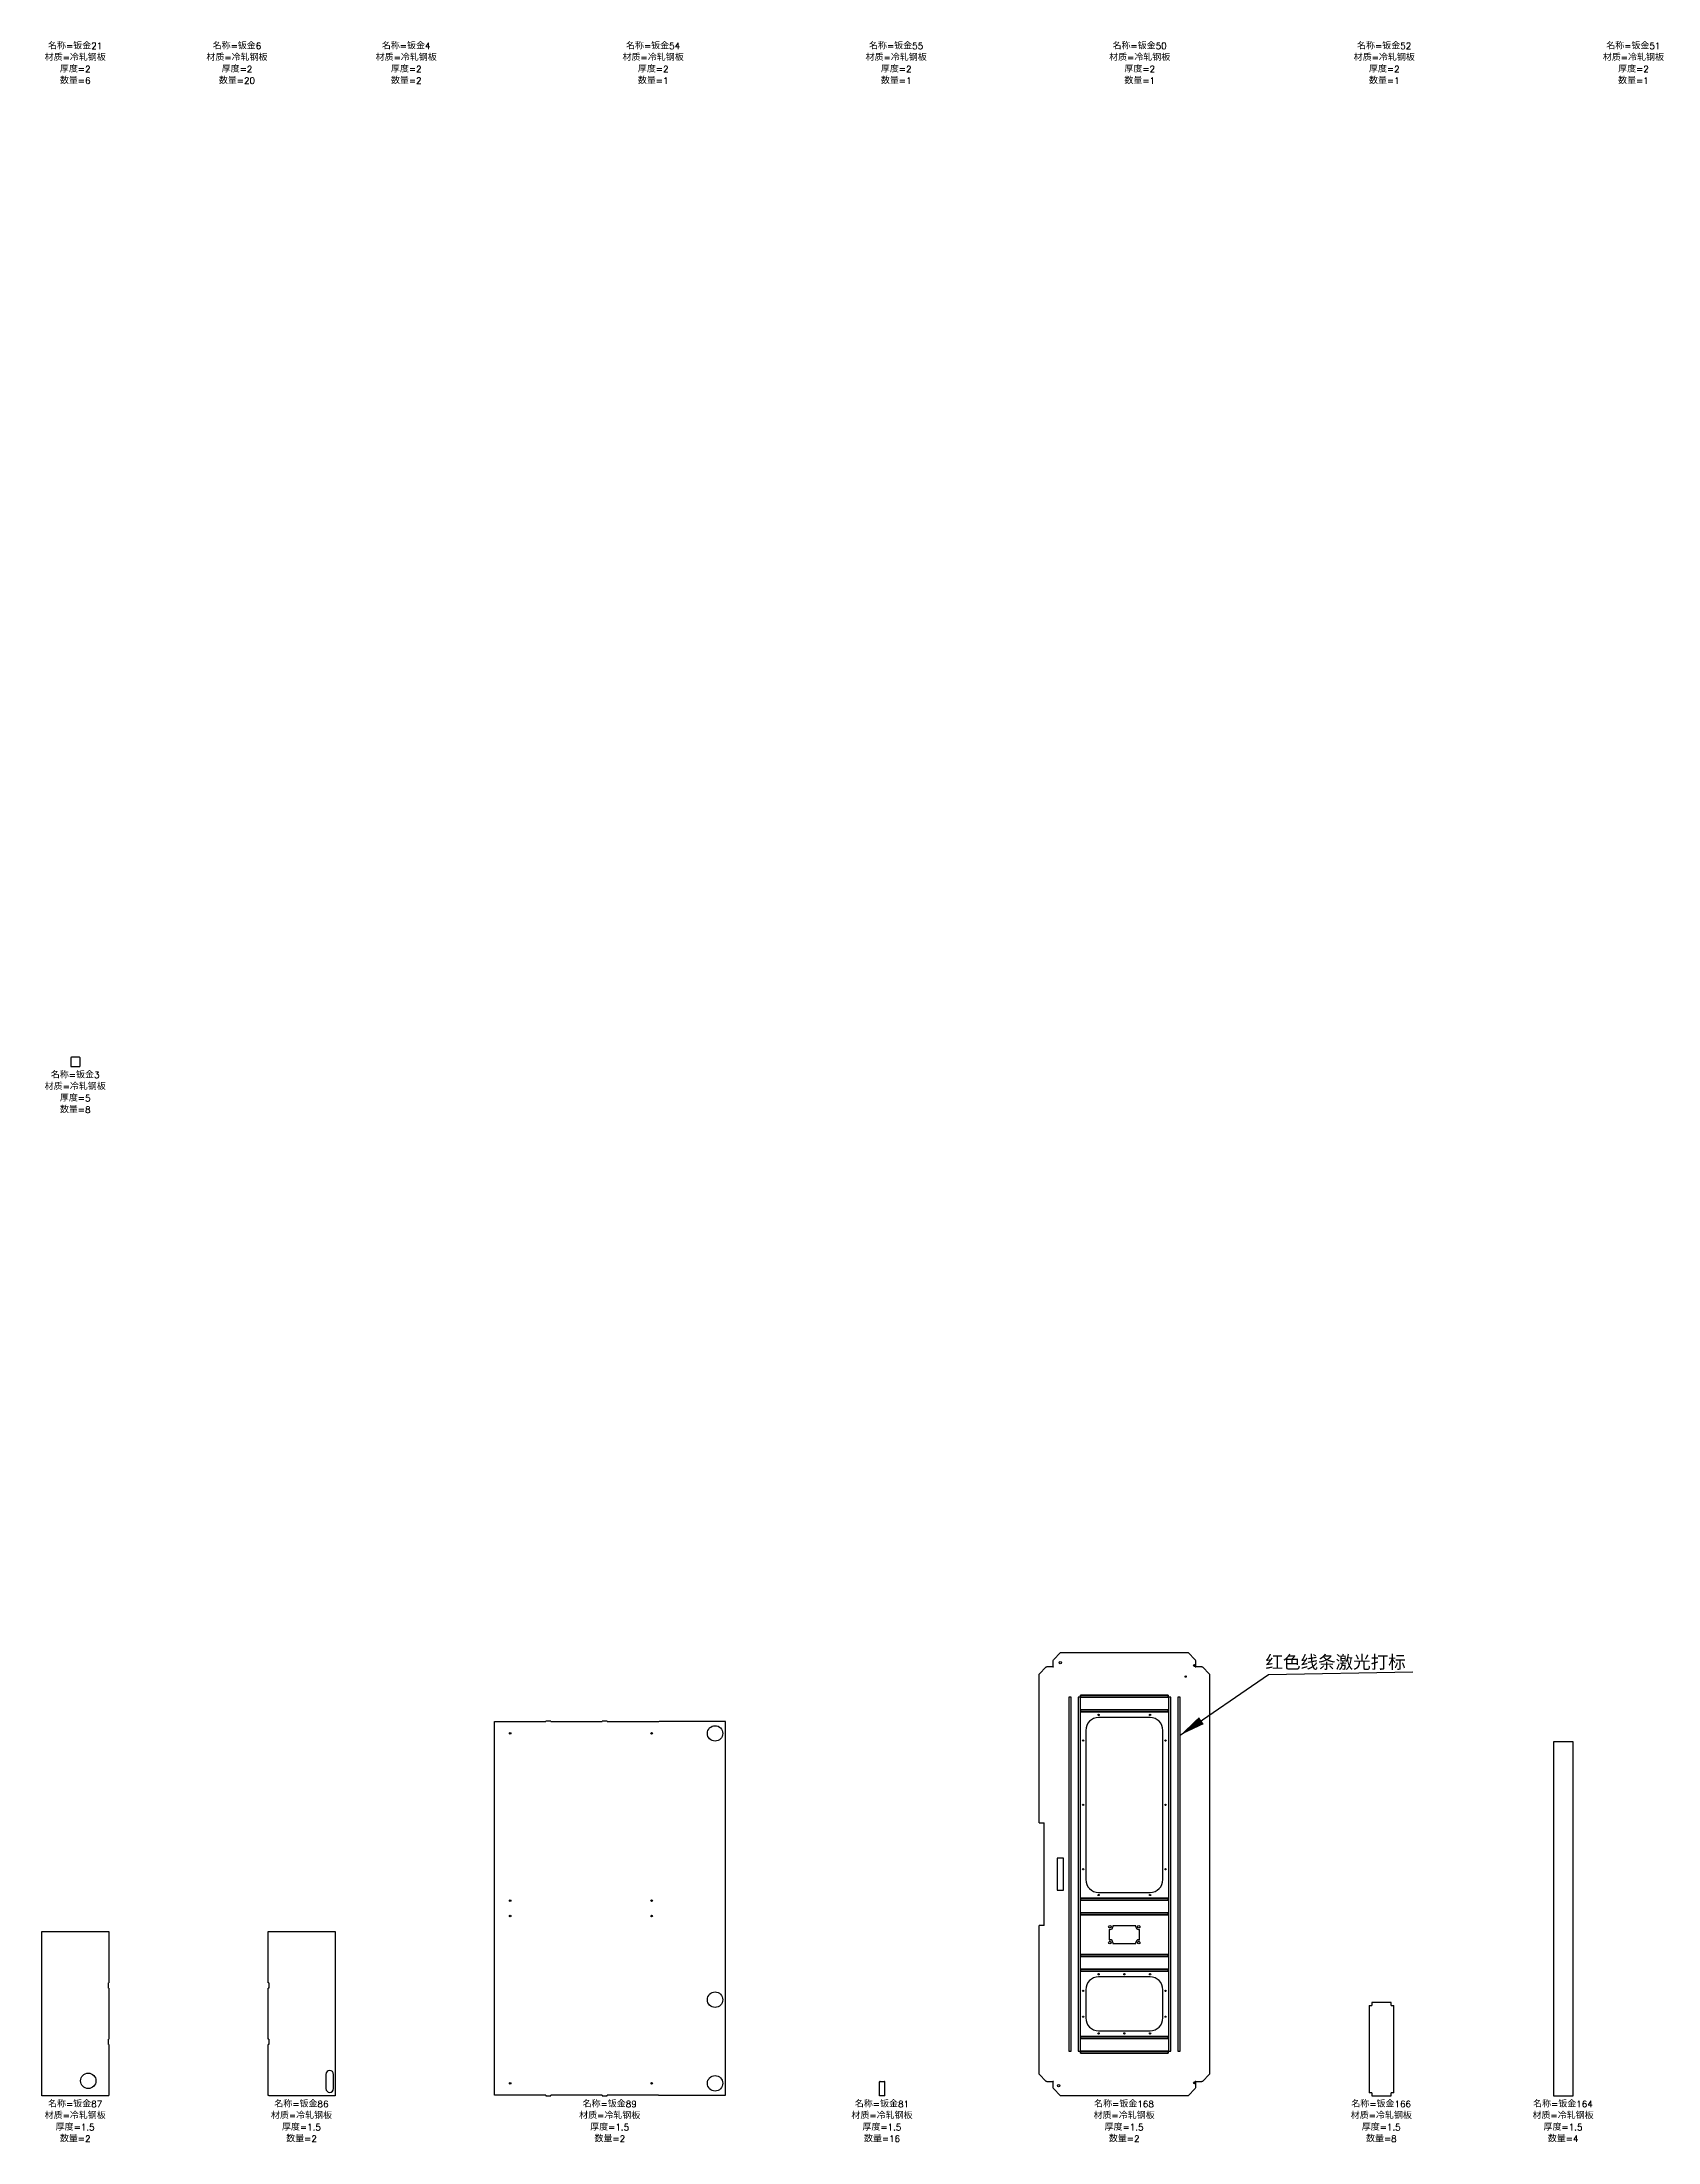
# Model space of a CAD drawing. Header units: millimetres. Extents: x -130 to 49208, y -16180 to 520.
# Drawn here: x -130 to 6154, y -16180 to -8017 of the extents above; entities that cross this region are included whole.
import ezdxf

# ---------------------------------------------------------------- set-up
doc = ezdxf.new("R2010")
doc.units = ezdxf.units.MM
doc.layers.add('防拉孔线', color=30, linetype='Continuous')
doc.layers.add('零件信息', color=131, linetype='Continuous')
doc.styles.add('SLDTEXTSTYLE0', font='Gothic.ttf')
doc.styles.add('SLDTEXTSTYLE1', font='txt.shx', dxfattribs={"bigfont": 'bigfont'})
doc.styles.get("Standard").update_dxf_attribs({"font": ''})
doc.styles.get('STANDARD').set_extended_font_data('宋体')
doc.dimstyles.new('ISO-25', dxfattribs={"dimtxt": 2.5, "dimasz": 2.5, "dimexe": 1.25, "dimexo": 0.625, "dimtad": 1, "dimtxsty": 'SLDTEXTSTYLE0', "dimcen": 2.5, "dimadec": 0, "dimazin": 0, "dimtfac": 1, "dimtmove": 0, "dimatfit": 3, "dimfxl": 1, "dimarcsym": 0})

msp = doc.modelspace()

# ---------------------------------------------------------------- linework, layer by layer
at = {"color": 7, "linetype": 'Continuous', "lineweight": 25}
for p, q in [((-18.4, -11966.2), (-18.4, -11997)), ((15.4, -11963.2), (-15.4, -11963.2)), ((18.4, -11997), (18.4, -11966.2)), ((-15.4, -12000), (15.4, -12000)), ((3803.2, -14305.5), (3830.7, -14278)), ((3830.7, -14278), (4327.3, -14278)), ((4327.3, -14278), (4354.8, -14305.5)), ((3747.5, -14361.2), (3775, -14333.7)), ((3747.5, -14939), (3747.5, -14361.2)), ((3775, -14333.7), (3777.5, -14332.7)), ((3800.5, -14332.7), (3777.5, -14332.7)), ((3800.5, -14308), (3800.5, -14331)), ((3800.5, -14308), (3802.2, -14308)), ((3800.5, -14331), (3802.2, -14331)), ((3800.5, -14332.7), (3803, -14333.5)), ((3802.2, -14308), (3803.2, -14305.5)), ((3803, -14333.5), (3802.2, -14331)), ((4354.8, -14305.5), (4355.8, -14308)), ((4355.8, -14331), (4355, -14333.5)), ((4355, -14333.5), (4357.5, -14332.7)), ((4357.5, -14308), (4355.8, -14308)), ((4357.5, -14331), (4355.8, -14331)), ((4357.5, -14331), (4357.5, -14308)), ((4380.5, -14332.7), (4357.5, -14332.7)), ((4380.5, -14332.7), (4383, -14333.7)), ((4383, -14333.7), (4410.5, -14361.2)), ((4410.5, -14361.2), (4410.5, -15916.8)), ((1630, -15998.5), (1630, -14545.5)), ((1630, -14545.5), (1829.2, -14545.5)), ((1829.2, -14544), (1829.2, -14545.5)), ((1849.2, -14544), (1829.2, -14544)), ((1849.2, -14545.5), (1849.2, -14544)), ((1849.2, -14545.5), (2048.4, -14545.5)), ((2048.4, -14544), (2048.4, -14545.5)), ((2068.4, -14544), (2048.4, -14544)), ((2068.4, -14545.5), (2068.4, -14544)), ((2068.4, -14545.5), (2267.6, -14545.5)), ((2270, -14546.2), (2267.5, -14546.5)), ((2270, -14545.5), (2270, -14546.2)), ((2527.5, -14545.5), (2270, -14545.5)), ((2527.5, -15998.5), (2527.5, -14545.5)), ((3929, -14580), (3929, -15160)), ((4179, -14530), (3979, -14530)), ((4229, -15160), (4229, -14580)), ((5747.5, -14625), (5747.5, -16000)), ((5824.5, -14625), (5747.5, -14625)), ((5824.5, -16000), (5824.5, -14625)), ((3747.5, -14939), (3767.5, -14939)), ((3767.5, -15339), (3767.5, -14939)), ((3818.3, -15077), (3818.3, -15201)), ((3842.8, -15077), (3818.3, -15077)), ((3842.8, -15201), (3842.8, -15077)), ((3818.3, -15201), (3842.8, -15201)), ((3979, -15210), (4179, -15210)), ((4078, -15239.5), (4078, -15239.5)), ((4079, -15239.5), (4079, -15239.5)), ((3747.5, -15916.8), (3747.5, -15339)), ((3767.5, -15339), (3747.5, -15339)), ((4124, -15340), (4034, -15340)), ((4034, -15340), (4034, -15344)), ((4078, -15297), (4078, -15297)), ((4079, -15297), (4079, -15297)), ((4124, -15344), (4124, -15340)), ((-130, -16000), (-130, -15362.2)), ((-130, -15362.2), (130, -15362.2)), ((130, -15362.2), (130, -15561.3)), ((750, -15561.3), (750, -15362.2)), ((750, -15362.2), (1010, -15362.2)), ((1010, -15362.2), (1010, -16000)), ((4024, -15354), (4020, -15354)), ((4020, -15354), (4020, -15394)), ((4020, -15394), (4024, -15394)), ((4034, -15404), (4034, -15408)), ((4034, -15408), (4124, -15408)), ((4124, -15408), (4124, -15404)), ((4138, -15354), (4134, -15354)), ((4134, -15394), (4138, -15394)), ((4138, -15394), (4138, -15354)), ((4078, -15458.5), (4078, -15458.5)), ((4079, -15458.5), (4079, -15458.5)), ((128.4, -15561.3), (130, -15561.3)), ((128.4, -15581.5), (128.4, -15561.3)), ((128.4, -15581.5), (130, -15581.5)), ((130, -15581.5), (130, -15780.5)), ((751.6, -15561.3), (750, -15561.3)), ((750, -15780.5), (750, -15581.5)), ((751.6, -15581.5), (750, -15581.5)), ((751.6, -15561.3), (751.6, -15581.5)), ((3929, -15588), (3929, -15698)), ((4179, -15538), (3979, -15538)), ((4078, -15516), (4078, -15516)), ((4079, -15516), (4079, -15516)), ((4229, -15698), (4229, -15588)), ((5030.5, -15649), (5030.5, -15989)), ((5030.5, -15649), (5041, -15649)), ((5041, -15638), (5041, -15649)), ((5117, -15638), (5041, -15638)), ((5117, -15649), (5117, -15638)), ((5117, -15649), (5127.5, -15649)), ((5127.5, -15989), (5127.5, -15649)), ((3979, -15748), (4179, -15748)), ((128.4, -15780.5), (130, -15780.5)), ((128.4, -15800.7), (128.4, -15780.5)), ((128.4, -15800.7), (130, -15800.7)), ((130, -15800.7), (130, -15999.8)), ((751.6, -15780.5), (750, -15780.5)), ((750, -15999.8), (750, -15800.7)), ((751.6, -15800.7), (750, -15800.7)), ((751.6, -15780.5), (751.6, -15800.7)), ((4078, -15777.5), (4078, -15777.5)), ((4079, -15777.5), (4079, -15777.5)), ((4079, -15827.5), (4079, -15827.5)), ((4080, -15827.5), (4080, -15827.5)), ((974, -15917.2), (974, -15972.2)), ((1004, -15972.2), (1004, -15917.2)), ((3775, -15944.3), (3747.5, -15916.8)), ((4410.5, -15916.8), (4383, -15944.3)), ((1829.2, -15998.5), (1630, -15998.5)), ((1829.2, -15998.5), (1829.2, -16000)), ((2048.4, -15998.5), (1849.2, -15998.5)), ((1849.2, -16000), (1849.2, -15998.5)), ((2048.4, -15998.5), (2048.4, -16000)), ((2068.4, -16000), (2068.4, -15998.5)), ((2267.6, -15998.5), (2068.4, -15998.5)), ((2267.5, -15997.5), (2270, -15997.8)), ((2270, -15998.5), (2270, -15997.8)), ((2270, -15998.5), (2527.5, -15998.5)), ((3127.5, -16000), (3127.5, -15946.5)), ((3129.5, -15944.5), (3145.5, -15944.5)), ((3147.5, -16000), (3147.5, -15946.5)), ((3777.5, -15945.3), (3775, -15944.3)), ((3777.5, -15945.3), (3800.5, -15945.3)), ((3803, -15944.5), (3800.5, -15945.3)), ((3800.5, -15947), (3800.5, -15970)), ((3800.5, -15947), (3802.2, -15947)), ((3800.5, -15970), (3802.2, -15970)), ((3802.2, -15947), (3803, -15944.5)), ((3803.2, -15972.5), (3802.2, -15970)), ((3830.7, -16000), (3803.2, -15972.5)), ((4354.8, -15972.5), (4327.3, -16000)), ((4355.8, -15970), (4354.8, -15972.5)), ((4357.5, -15945.3), (4355, -15944.5)), ((4355, -15944.5), (4355.8, -15947)), ((4357.5, -15947), (4355.8, -15947)), ((4357.5, -15970), (4355.8, -15970)), ((4357.5, -15945.3), (4380.5, -15945.3)), ((4357.5, -15970), (4357.5, -15947)), ((4383, -15944.3), (4380.5, -15945.3)), ((5041, -15989), (5030.5, -15989)), ((5041, -15989), (5041, -16000)), ((5127.5, -15989), (5117, -15989)), ((5117, -16000), (5117, -15989)), ((127.5, -16000), (-130, -16000)), ((1010, -16000), (752.5, -16000)), ((1829.2, -16000), (1849.2, -16000)), ((2048.4, -16000), (2068.4, -16000)), ((3147.5, -16000), (3127.5, -16000)), ((4327.3, -16000), (3830.7, -16000)), ((5041, -16000), (5117, -16000)), ((5747.5, -16000), (5824.5, -16000))]:
    msp.add_line(p, q, dxfattribs=at)
at = {"color": 1, "linetype": 'Continuous', "lineweight": 25}
for p, q in [((3909, -14443), (3909, -14450.5)), ((3909, -14450.5), (3909, -14443)), ((3909, -14443), (4249, -14443)), ((4249, -14443), (3909, -14443)), ((4249, -14443), (4249, -14450.5)), ((4249, -14450.5), (4249, -14443)), ((3863, -14451.5), (3863, -15826.5)), ((3872, -14451.5), (3863, -14451.5)), ((3863, -14451.5), (3863, -15826.5)), ((3872, -14451.5), (3863, -14451.5)), ((3872, -15826.5), (3872, -14451.5)), ((3872, -15826.5), (3872, -14451.5)), ((3899, -14451.5), (3899, -15826.5)), ((3908, -14451.5), (3899, -14451.5)), ((3899, -14451.5), (3899, -15826.5)), ((3908, -14451.5), (3899, -14451.5)), ((3908, -15826.5), (3908, -14451.5)), ((3908, -15826.5), (3908, -14451.5)), ((3909, -14450.5), (4078, -14450.5)), ((4078, -14450.5), (3909, -14450.5)), ((3909, -14508), (3909, -14500.5)), ((3909, -14500.5), (4079, -14500.5)), ((4079, -14500.5), (3909, -14500.5)), ((3909, -14500.5), (3909, -14508)), ((4249, -14508), (3909, -14508)), ((3909, -14508), (4249, -14508)), ((4078, -14450.5), (4078, -14450.5)), ((4249, -14450.5), (4079, -14450.5)), ((4079, -14450.5), (4079, -14450.5)), ((4079, -14450.5), (4249, -14450.5)), ((4079, -14500.5), (4079, -14500.5)), ((4080, -14500.5), (4080, -14500.5)), ((4080, -14500.5), (4249, -14500.5)), ((4249, -14500.5), (4080, -14500.5)), ((4249, -14500.5), (4249, -14508)), ((4249, -14508), (4249, -14500.5)), ((4251, -14451.5), (4251, -15826.5)), ((4260, -14451.5), (4251, -14451.5)), ((4251, -14451.5), (4251, -15826.5)), ((4260, -14451.5), (4251, -14451.5)), ((4260, -15826.5), (4260, -14451.5)), ((4260, -15826.5), (4260, -14451.5)), ((4287, -14451.5), (4287, -15826.5)), ((4296, -14451.5), (4287, -14451.5)), ((4287, -14451.5), (4287, -15826.5)), ((4296, -14451.5), (4287, -14451.5)), ((4296, -15826.5), (4296, -14451.5)), ((4296, -15826.5), (4296, -14451.5)), ((3909, -15232), (3909, -15239.5)), ((3909, -15239.5), (3909, -15232)), ((3909, -15232), (4249, -15232)), ((4249, -15232), (3909, -15232)), ((3909, -15239.5), (4078, -15239.5)), ((4078, -15239.5), (3909, -15239.5)), ((4249, -15239.5), (4079, -15239.5)), ((4079, -15239.5), (4249, -15239.5)), ((4249, -15232), (4249, -15239.5)), ((4249, -15239.5), (4249, -15232)), ((3909, -15289.5), (3909, -15297)), ((3909, -15297), (3909, -15289.5)), ((3909, -15289.5), (4249, -15289.5)), ((4249, -15289.5), (3909, -15289.5)), ((3909, -15297), (4078, -15297)), ((4078, -15297), (3909, -15297)), ((4249, -15297), (4079, -15297)), ((4079, -15297), (4249, -15297)), ((4249, -15289.5), (4249, -15297)), ((4249, -15297), (4249, -15289.5)), ((3909, -15451), (3909, -15458.5)), ((3909, -15458.5), (3909, -15451)), ((3909, -15451), (4249, -15451)), ((4249, -15451), (3909, -15451)), ((3909, -15458.5), (4078, -15458.5)), ((4078, -15458.5), (3909, -15458.5)), ((3909, -15508.5), (3909, -15516)), ((3909, -15516), (3909, -15508.5)), ((3909, -15508.5), (4249, -15508.5)), ((4249, -15508.5), (3909, -15508.5)), ((4249, -15458.5), (4079, -15458.5)), ((4079, -15458.5), (4249, -15458.5)), ((4249, -15451), (4249, -15458.5)), ((4249, -15458.5), (4249, -15451)), ((4249, -15508.5), (4249, -15516)), ((4249, -15516), (4249, -15508.5)), ((3909, -15516), (4078, -15516)), ((4078, -15516), (3909, -15516)), ((4249, -15516), (4079, -15516)), ((4079, -15516), (4249, -15516)), ((3863, -15826.5), (3872, -15826.5)), ((3863, -15826.5), (3872, -15826.5)), ((3899, -15826.5), (3908, -15826.5)), ((3899, -15826.5), (3908, -15826.5)), ((3909, -15770), (3909, -15777.5)), ((3909, -15777.5), (3909, -15770)), ((3909, -15770), (4249, -15770)), ((4249, -15770), (3909, -15770)), ((3909, -15777.5), (4078, -15777.5)), ((4078, -15777.5), (3909, -15777.5)), ((3909, -15835), (3909, -15827.5)), ((3909, -15827.5), (4079, -15827.5)), ((4079, -15827.5), (3909, -15827.5)), ((3909, -15827.5), (3909, -15835)), ((4249, -15835), (3909, -15835)), ((3909, -15835), (4249, -15835)), ((4249, -15777.5), (4079, -15777.5)), ((4079, -15777.5), (4249, -15777.5)), ((4080, -15827.5), (4249, -15827.5)), ((4249, -15827.5), (4080, -15827.5)), ((4249, -15770), (4249, -15777.5)), ((4249, -15777.5), (4249, -15770)), ((4249, -15827.5), (4249, -15835)), ((4249, -15835), (4249, -15827.5)), ((4251, -15826.5), (4260, -15826.5)), ((4251, -15826.5), (4260, -15826.5)), ((4287, -15826.5), (4296, -15826.5)), ((4287, -15826.5), (4296, -15826.5))]:
    msp.add_line(p, q, dxfattribs=at)
at = {"color": 7, "linetype": 'Continuous', "lineweight": 25}
for centre, radius in [((3829.8, -14316.5), 4.5), ((4351.5, -14327.5), 3), ((4317.5, -14371), 2.5), ((3979, -14520), 2.5), ((4179, -14520), 2.5), ((1690.5, -14592), 3), ((2240.5, -14592), 3), ((2487.5, -14592), 30), ((3919, -14620), 2.5), ((4239, -14620), 2.5), ((3919, -14870), 2.5), ((4239, -14870), 2.5), ((3919, -15120), 2.5), ((4239, -15120), 2.5), ((1690.5, -15242), 3), ((2240.5, -15242), 3), ((3979, -15220), 2.5), ((4179, -15220), 2.5), ((1690.5, -15302), 3), ((2240.5, -15302), 3), ((4023, -15343), 5), ((4135, -15343), 5), ((4023, -15405), 5), ((4135, -15405), 5), ((3919, -15593), 2.5), ((3979, -15528), 2.5), ((4079, -15528), 2.5), ((4179, -15528), 2.5), ((4239, -15593), 2.5), ((2487.5, -15627), 30), ((3919, -15693), 2.5), ((4239, -15693), 2.5), ((3979, -15758), 2.5), ((4079, -15758), 2.5), ((4179, -15758), 2.5), ((50, -15942.2), 30), ((1690.5, -15952), 3), ((2240.5, -15952), 3), ((2487.5, -15952), 30), ((3823.5, -15961.5), 4.5), ((4351.5, -15950.5), 3)]:
    msp.add_circle(centre, radius, dxfattribs=at)
for centre, radius, start, end in [((-15.4, -11966.2), 3, 90, 180), ((-15.4, -11997), 3, 180, 270), ((15.4, -11966.2), 3, 0, 90), ((15.4, -11997), 3, 270, 0), ((3979, -14580), 50, 90, 180), ((4179, -14580), 50, 0, 90), ((3979, -15160), 50, 180, 270), ((4179, -15160), 50, 270, 0), ((4024, -15344), 10, 270, 0), ((4134, -15344), 10, 180, 270), ((4024, -15404), 10, 0, 90), ((4134, -15404), 10, 90, 180), ((3979, -15588), 50, 90, 180), ((4179, -15588), 50, 0, 90), ((3979, -15698), 50, 180, 270), ((4179, -15698), 50, 270, 0), ((989, -15917.2), 15, 0, 180), ((989, -15972.2), 15, 180, 0), ((3129.5, -15946.5), 2, 90, 180), ((3145.5, -15946.5), 2, 0, 90)]:
    msp.add_arc(centre, radius, start, end, dxfattribs=at)
msp.add_open_spline([(2267.6, -14545.5), (2267.6, -14545.8), (2267.5, -14546.2), (2267.5, -14546.5)], degree=3, dxfattribs=at)
for points, knots in [([(2267.6, -15998.5), (2267.6, -15998.4), (2267.6, -15998.3), (2267.6, -15998.2), (2267.6, -15998.2), (2267.6, -15998.1), (2267.5, -15998), (2267.5, -15997.8), (2267.5, -15997.7), (2267.5, -15997.5)], [0, 0, 0, 0, 0.000250633, 0.000250633, 0.000250633, 0.000501266, 0.000501266, 0.000501266, 0.001002518, 0.001002518, 0.001002518, 0.001002518]), ([(127.5, -16000), (127.9, -15999.9), (128.3, -15999.9), (129.2, -15999.8), (129.6, -15999.8), (130, -15999.8)], [0, 0, 0, 0, 0.5, 0.5, 1, 1, 1, 1]), ([(752.5, -16000), (752.1, -15999.9), (751.7, -15999.9), (750.8, -15999.9), (750.4, -15999.8), (750, -15999.8)], [0, 0, 0, 0, 0.5, 0.5, 1, 1, 1, 1])]:
    msp.add_open_spline(points, degree=3, knots=knots, dxfattribs=at)
at = {"layer": '防拉孔线'}
for p, q in [((4354.2, -14332.2), (4348.8, -14332.2)), ((4348.8, -15945.7), (4354.2, -15945.7))]:
    msp.add_line(p, q, dxfattribs=at)

# ---------------------------------------------------------------- texts
at = {"color": 6, "insert": (4627.7, -14289.8), "char_height": 50, "attachment_point": 1}
msp.add_mtext_dynamic_manual_height_columns('红色线条激光打标', width=628.85, gutter_width=125, heights=[0], dxfattribs=at)
at = {"layer": '零件信息', "char_height": 25, "attachment_point": 2, "style": 'SLDTEXTSTYLE1'}
for s, insert in [('材质=冷轧钢板', (-0.8, -8065)), ('名称=钣金21', (-1.1, -8020)), ('材质=冷轧钢板', (628.2, -8065)), ('名称=钣金6', (628.2, -8020)), ('材质=冷轧钢板', (1286.3, -8065)), ('名称=钣金4', (1286.3, -8020)), ('材质=冷轧钢板', (2246.6, -8065)), ('名称=钣金54', (2246.4, -8020)), ('材质=冷轧钢板', (3191.7, -8065)), ('名称=钣金55', (3191.4, -8020)), ('材质=冷轧钢板', (4138.7, -8065)), ('名称=钣金50', (4138.4, -8020)), ('材质=冷轧钢板', (5089.7, -8065)), ('名称=钣金52', (5089.4, -8020)), ('材质=冷轧钢板', (6058.7, -8065)), ('名称=钣金51', (6058.4, -8020)), ('厚度=2', (-0.7, -8110)), ('数量=6', (-0.7, -8155)), ('数量=20', (628.1, -8155)), ('厚度=2', (628.4, -8110)), ('厚度=2', (1286.5, -8110)), ('数量=2', (1286.5, -8155)), ('厚度=2', (2246.8, -8110)), ('数量=1', (2246.8, -8155)), ('厚度=2', (3191.8, -8110)), ('数量=1', (3191.8, -8155)), ('厚度=2', (4138.8, -8110)), ('数量=1', (4138.8, -8155)), ('厚度=2', (5089.8, -8110)), ('数量=1', (5089.8, -8155)), ('厚度=2', (6058.8, -8110)), ('数量=1', (6058.8, -8155)), ('材质=冷轧钢板', (-0.8, -12065)), ('名称=钣金3', (-0.9, -12020)), ('厚度=5', (-0.7, -12110)), ('数量=8', (-0.7, -12155)), ('材质=冷轧钢板', (-0.8, -16065)), ('名称=钣金87', (-1.1, -16020)), ('材质=冷轧钢板', (879.2, -16065)), ('名称=钣金86', (878.9, -16020)), ('材质=冷轧钢板', (2077.9, -16065)), ('名称=钣金89', (2077.6, -16020)), ('材质=冷轧钢板', (3136.7, -16065)), ('名称=钣金81', (3136.4, -16020)), ('名称=钣金168', (4077.7, -16020)), ('材质=冷轧钢板', (4078.2, -16065)), ('名称=钣金166', (5077.7, -16020)), ('材质=冷轧钢板', (5078.2, -16065)), ('名称=钣金164', (5784.7, -16020)), ('材质=冷轧钢板', (5785.2, -16065)), ('厚度=1.5', (-1.2, -16110)), ('数量=2', (-0.7, -16155)), ('厚度=1.5', (878.8, -16110)), ('数量=2', (879.3, -16155)), ('厚度=1.5', (2077.6, -16110)), ('数量=2', (2078.1, -16155)), ('厚度=1.5', (3136.3, -16110)), ('数量=16', (3136.6, -16155)), ('厚度=1.5', (4077.9, -16110)), ('数量=2', (4078.3, -16155)), ('厚度=1.5', (5077.9, -16110)), ('数量=8', (5078.3, -16155)), ('厚度=1.5', (5784.9, -16110)), ('数量=4', (5785.3, -16155))]:
    msp.add_mtext(s, dxfattribs=dict(at, insert=insert))

# ---------------------------------------------------------------- leaders
at = {"color": 6}
msp.add_leader([(4296, -14598.8), (4639.8, -14362.7), (5200.9, -14352.3)], dimstyle='ISO-25', override={"dimtxt": 3.5, "dimasz": 100, "dimexe": 1, "dimexo": 1, "dimgap": 1.524, "dimtad": 0, "dimtih": 1, "dimtoh": 1, "dimzin": 0, "dimtxsty": 'STANDARD', "dimadec": 2, "dimtzin": 0}, dxfattribs=at)

doc.saveas('drawing.dxf')
